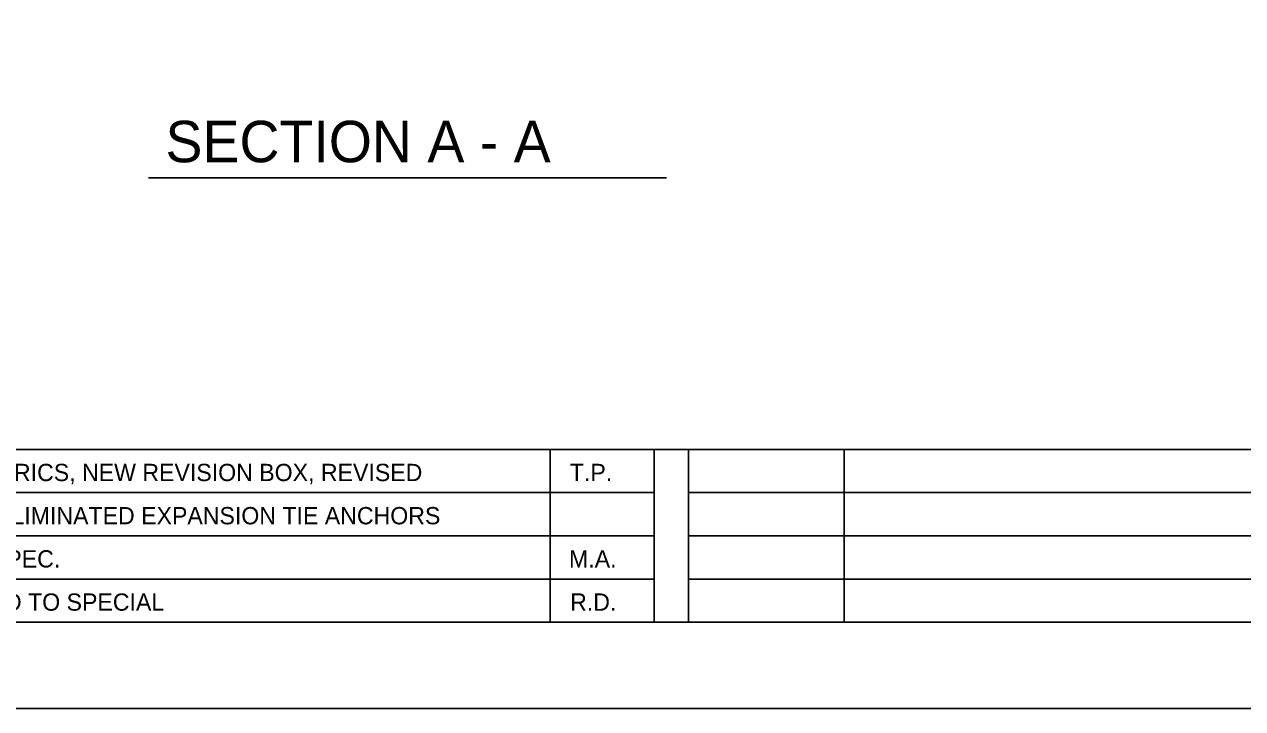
# Model space of a CAD drawing. Extents: x 116921 to 126621, y 61351 to 76334.
# Drawn here: x 125138 to 125490.5, y 63150.6 to 63348.6 of the extents above; entities that cross this region are included whole.
import ezdxf

# ---------------------------------------------------------------- set-up
doc = ezdxf.new("R2010")
doc.units = 0
for name, color, linetype in [('Sheets_50 Reference Boundary', 7, 'Continuous'), ('Sheets_General Details', 7, 'Continuous'), ('Sheets_Printer Plotting Border', 7, 'Continuous')]:
    doc.layers.add(name, color=color, linetype=linetype)

msp = doc.modelspace()

# ---------------------------------------------------------------- linework, layer by layer
at = {"layer": 'Sheets_50 Reference Boundary'}
msp.add_lwpolyline([(125020.81, 64225.58), (126595.81, 64225.58), (126595.81, 63225.59), (125020.81, 63225.59)], close=True, dxfattribs=at)
at = {"layer": 'Sheets_General Details'}
for p, q in [((125173.91, 63304.23), (125323.78, 63304.23)), ((125020.81, 63225.59), (126595.81, 63225.59)), ((125290.17, 63225.59), (125290.17, 63175.59)), ((125320.17, 63225.59), (125320.17, 63175.59)), ((125330.17, 63225.59), (125330.17, 63175.59)), ((125375.17, 63225.59), (125375.17, 63175.59)), ((125020.81, 63213.09), (125320.17, 63213.09)), ((125330.17, 63213.09), (125629.52, 63213.09)), ((125020.81, 63200.59), (125320.17, 63200.59)), ((125330.17, 63200.59), (125629.52, 63200.59)), ((125020.81, 63188.09), (125320.17, 63188.09)), ((125330.17, 63188.09), (125629.52, 63188.09)), ((126620.81, 63150.59), (124920.81, 63150.59))]:
    msp.add_line(p, q, dxfattribs=at)
msp.add_lwpolyline([(125020.81, 64225.59), (126595.81, 64225.59), (126595.81, 63175.59), (125020.81, 63175.59)], close=True, dxfattribs=at)
at = {"layer": 'Sheets_Printer Plotting Border'}
msp.add_lwpolyline([(124920.81, 63150.59), (126620.81, 63150.59), (126620.81, 64250.59), (124920.81, 64250.59)], close=True, dxfattribs=at)

# ---------------------------------------------------------------- texts
at = {"layer": 'Sheets_General Details'}
for s, height, p in [('SECTION A - A', 12, (125178.83, 63308.69)), ('RENUM. A-7.11, METRICS, NEW REVISION BOX, REVISED', 5, (125069.25, 63216.43)), (' T.P. ', 5, (125293.96, 63216.43)), ('GENERAL NOTES, ELIMINATED EXPANSION TIE ANCHORS', 5, (125069.25, 63203.93)), ('REVISED TO 2007 SPEC.                          ', 5, (125069.25, 63191.43)), (' M.A. ', 5, (125293.72, 63191.43)), ('CHANGED MODIFIED TO SPECIAL                    ', 5, (125069.25, 63178.93)), (' R.D. ', 5, (125294.04, 63178.93))]:
    msp.add_text(s, height=height, dxfattribs=at).set_placement(p)

doc.saveas('drawing.dxf')
